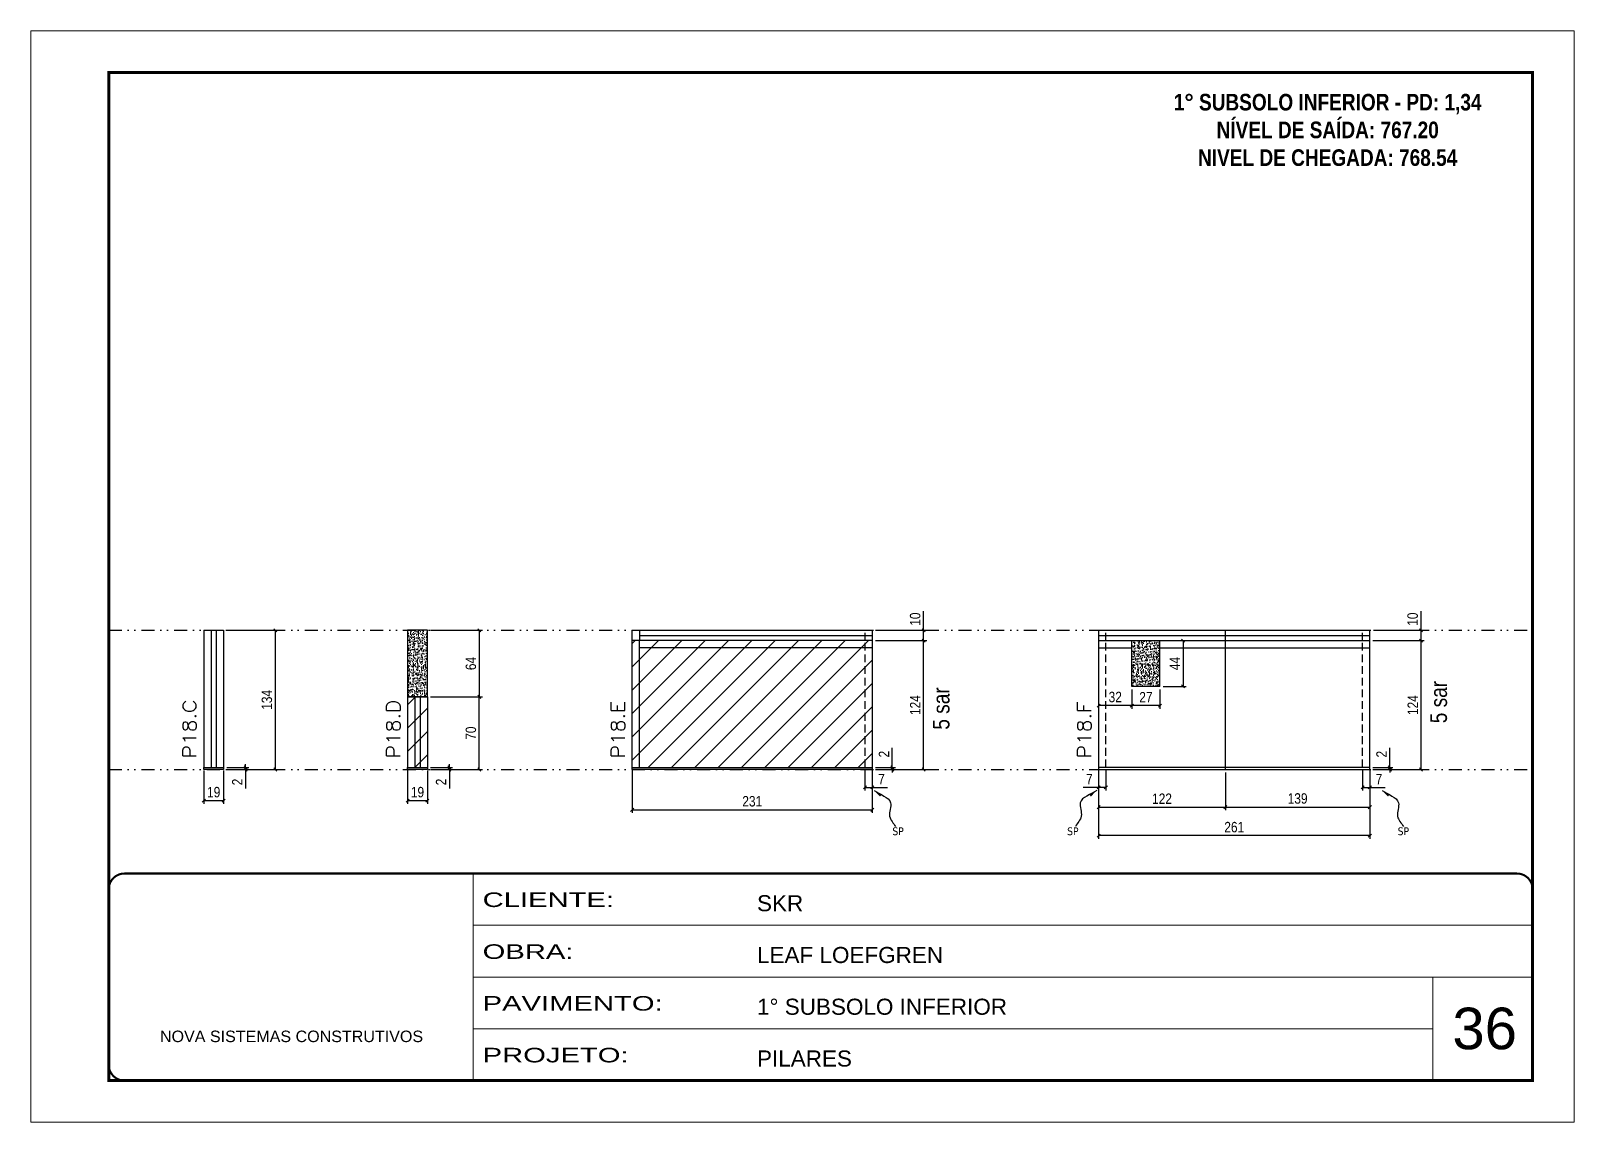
# Model space of a CAD drawing. Extents: x 14400 to 27878, y -21631 to 6985.
# Drawn here: x 19168 to 20653, y -3254 to -2204 of the extents above; entities that cross this region are included whole.
import ezdxf

# ---------------------------------------------------------------- set-up
doc = ezdxf.new("R2010")
doc.units = 0
for name, pattern in [('CONTINUO', [0]), ('DASHED', [0.75, 0.5, -0.25]), ('DIVIDE2', [0.625, 0.25, -0.125, 0, -0.125, 0, -0.125]), ('HIDDEN', [0.375, 0.25, -0.125])]:
    doc.linetypes.add(name, pattern=pattern)
for name, color, linetype, lineweight in [('CARIMBO', 255, 'Continuous', 9), ('Folhas', 255, 'Continuous', 9), ('Hachura', 251, 'Continuous', 9), ('SARRAFO DE PRESSAO', 251, 'DASHED', 9), ('Texto Seção', 7, 'Continuous', 15)]:
    doc.layers.add(name, color=color, linetype=linetype, lineweight=lineweight)
for name, color, linetype in [('COTA', 241, 'Continuous'), ('NOMENCLATURA', 7, 'Continuous'), ('Nível', 160, 'Continuous'), ('Painéis', 200, 'Continuous'), ('SARR_2.2x10', 60, 'Continuous'), ('SARR_2.2x7', 40, 'Continuous'), ('Sarrafo de Pressão', 42, 'HIDDEN'), ('texto', 7, 'Continuous')]:
    doc.layers.add(name, color=color, linetype=linetype)
doc.styles.add('ARIAL', font='arial.ttf')
doc.styles.add('ARIAL_NARROW', font='ARIALN.TTF', dxfattribs={"height": 0.2})
doc.styles.add('COTA TECNICA', font='techl___.ttf', dxfattribs={"height": 10})
doc.styles.add('COTA TECNICA-50', font='techl___.ttf', dxfattribs={"height": 10})
doc.styles.add('REGUA-120', font='ROMANS.shx', dxfattribs={"height": 15})
doc.styles.add('ROMANC', font='techb___.ttf', dxfattribs={"height": 2.5})
doc.styles.get("Standard").update_dxf_attribs({"font": 'arial.ttf'})
doc.styles.add('Tecnologia', font='')
doc.styles.get('Tecnologia').set_extended_font_data('Forgotten Futurist')
doc.dimstyles.new('COTA PAINEL-50', dxfattribs={"dimtxt": 10, "dimasz": 3, "dimexe": 3, "dimexo": 3, "dimgap": 3, "dimtad": 1, "dimdec": 1, "dimzin": 12, "dimdsep": 46, "dimtxsty": 'COTA TECNICA-50', "dimblk1": 'OBLIQUE', "dimblk2": 'OBLIQUE', "dimsah": 1, "dimcen": 0.9, "dimclrd": 4, "dimclre": 4, "dimclrt": 240, "dimadec": 1, "dimazin": 3, "dimtfac": 1, "dimtdec": 1, "dimtmove": 0, "dimatfit": 3, "dimfxl": 1, "dimtolj": 1, "dimtzin": 12, "dimarcsym": 0})
doc.dimstyles.new('PAINEL', dxfattribs={"dimtxt": 10, "dimasz": 3, "dimexe": 3, "dimexo": 3, "dimgap": 3, "dimtad": 1, "dimdec": 1, "dimzin": 12, "dimdsep": 46, "dimtxsty": 'COTA TECNICA', "dimblk1": 'OBLIQUE', "dimblk2": 'OBLIQUE', "dimsah": 1, "dimcen": 0.9, "dimclrd": 4, "dimclre": 4, "dimclrt": 240, "dimadec": 1, "dimazin": 3, "dimtfac": 1, "dimtdec": 1, "dimtmove": 0, "dimatfit": 3, "dimfxl": 1, "dimtolj": 1, "dimtzin": 12, "dimarcsym": 0})
doc.dimstyles.get("Standard").update_dxf_attribs({"dimtxt": 0.18, "dimasz": 0.18, "dimexe": 0.18, "dimexo": 0.0625, "dimgap": 0.09, "dimtad": 0, "dimtih": 1, "dimtoh": 1, "dimdec": 4, "dimzin": 0, "dimdsep": 46, "dimtxsty": 'Standard', "dimcen": 0.09, "dimadec": 0, "dimazin": 0, "dimtfac": 1, "dimtdec": 4, "dimtofl": 0, "dimtmove": 0, "dimatfit": 3, "dimfxl": 1, "dimtolj": 1, "dimtzin": 0, "dimarcsym": 0})

# ---------------------------------------------------------------- blocks, each defined once
blk = doc.blocks.new('9999999999')
at = {"color": 30, "linetype": 'CONTINUO'}
for p, q in [((98564.6, 34230.2), (98564.6, 34429.4)), ((98564.6, 34379.6), (99584, 34379.6)), ((98564.6, 34329.8), (99488, 34329.8)), ((99584, 34329.8), (99488, 34329.8)), ((99488, 34329.8), (99488, 34230.2)), ((98564.6, 34280), (99488, 34280))]:
    blk.add_line(p, q, dxfattribs=at)
at = {"color": 30, "linetype": 'CONTINUO', "const_width": 2}
blk.add_lwpolyline([(99584, 34230.2), (99584, 34414.4, 0.414214), (99569, 34429.4), (98229, 34429.4, 0.414214), (98214, 34414.4), (98214, 34245.2, 0.414214), (98229, 34230.2), (99584, 34230.2)], format="xyb", dxfattribs=at)
at = {"layer": 'Folhas'}
blk.add_lwpolyline([(98139, 34190.2), (99624, 34190.2), (99624, 35240.2), (98139, 35240.2)], close=True, dxfattribs=at)
at = {"layer": 'Folhas', "color": 30, "const_width": 3}
blk.add_lwpolyline([(98214, 34230.2), (99584, 34230.2), (99584, 35200.2), (98214, 35200.2)], close=True, dxfattribs=at)
at = {"color": 7, "linetype": 'Continuous', "ltscale": 5, "style": 'ARIAL'}
for s, height, p in [('SKR', 15.48, (98837.7, 34393.1)), ('LEAF LOEFGREN', 15.483, (98837.7, 34343.3)), ('1° SUBSOLO INFERIOR', 15.483, (98837.7, 34293.5)), ('NOVA SISTEMAS CONSTRUTIVOS', 11.059, (98263.2, 34267.2)), ('PILARES', 15.48, (98837.7, 34243.7))]:
    blk.add_text(s, height=height, dxfattribs=at).set_placement(p)
at = {"layer": 'Folhas', "color": 7, "style": 'Tecnologia', "width": 1.5}
for s, p in [('CLIENTE:', (98573.7, 34397.2)), ('OBRA:', (98573.7, 34347.3)), ('PAVIMENTO:', (98573.7, 34297.5)), ('PROJETO:', (98573.7, 34247.7))]:
    blk.add_text(s, height=14, dxfattribs=at).set_placement(p)
blk = doc.blocks.new('_Oblique')
at = {"color": 0, "linetype": 'ByBlock', "lineweight": -2}
blk.add_line((-0.5, -0.5), (0.5, 0.5), dxfattribs=at)
blk = doc.blocks.new('*D1297')
at = {"layer": 'COTA', "color": 4, "lineweight": -2, "transparency": 16777216}
for p, q in [((20195.9, -2915.6), (20195.9, -2981.2)), ((20456.9, -2915.6), (20456.9, -2981.2)), ((20456.9, -2978.2), (20195.9, -2978.2))]:
    blk.add_line(p, q, dxfattribs=at)
at = {"layer": 'Defpoints', "color": 0, "transparency": 16777216}
for p in [(20195.9, -2912.6), (20456.9, -2912.6), (20195.9, -2978.2)]:
    blk.add_point(p, dxfattribs=at)
at = {"layer": 'COTA', "color": 4, "lineweight": -2, "transparency": 16777216, "xscale": 3, "yscale": 3, "zscale": 3, "rotation": 180}
blk.add_blockref('_Oblique', (20195.9, -2978.2), dxfattribs=at)
at = {"layer": 'COTA', "color": 4, "lineweight": -2, "transparency": 16777216, "xscale": 3, "yscale": 3, "zscale": 3}
blk.add_blockref('_Oblique', (20456.9, -2978.2), dxfattribs=at)
at = {"layer": 'COTA', "color": 240, "transparency": 16777216, "insert": (20326.4, -2970.1), "char_height": 10, "attachment_point": 5, "style": 'COTA TECNICA'}
blk.add_mtext('\\A1;261', dxfattribs=at)
blk = doc.blocks.new('*D1298')
at = {"layer": 'COTA', "color": 4, "lineweight": -2, "transparency": 16777216}
for p, q in [((20449.9, -2915.6), (20449.9, -2934.8)), ((20456.9, -2917.6), (20456.9, -2934.8)), ((20449.9, -2931.8), (20456.9, -2931.8)), ((20456.9, -2931.8), (20471.6, -2931.8))]:
    blk.add_line(p, q, dxfattribs=at)
at = {"layer": 'Defpoints', "color": 0, "transparency": 16777216}
for p in [(20449.9, -2912.6), (20456.9, -2914.6), (20456.9, -2931.8)]:
    blk.add_point(p, dxfattribs=at)
at = {"layer": 'COTA', "color": 4, "lineweight": -2, "transparency": 16777216, "xscale": 3, "yscale": 3, "zscale": 3, "rotation": 180}
blk.add_blockref('_Oblique', (20449.9, -2931.8), dxfattribs=at)
at = {"layer": 'COTA', "color": 4, "lineweight": -2, "transparency": 16777216, "xscale": 3, "yscale": 3, "zscale": 3}
blk.add_blockref('_Oblique', (20456.9, -2931.8), dxfattribs=at)
at = {"layer": 'COTA', "color": 240, "transparency": 16777216, "insert": (20465.7, -2923.8), "char_height": 10, "attachment_point": 5, "style": 'COTA TECNICA-50'}
blk.add_mtext('\\A1;7', dxfattribs=at)
blk = doc.blocks.new('*D1299')
at = {"layer": 'COTA', "color": 4, "lineweight": -2, "transparency": 16777216}
for p, q in [((20195.9, -2917.6), (20195.9, -2934.8)), ((20202.9, -2915.6), (20202.9, -2934.8)), ((20195.9, -2931.8), (20181.1, -2931.8)), ((20202.9, -2931.8), (20195.9, -2931.8))]:
    blk.add_line(p, q, dxfattribs=at)
at = {"layer": 'Defpoints', "color": 0, "transparency": 16777216}
for p in [(20195.9, -2914.6), (20202.9, -2912.6), (20195.9, -2931.8)]:
    blk.add_point(p, dxfattribs=at)
at = {"layer": 'COTA', "color": 4, "lineweight": -2, "transparency": 16777216, "xscale": 3, "yscale": 3, "zscale": 3, "rotation": 180}
blk.add_blockref('_Oblique', (20195.9, -2931.8), dxfattribs=at)
at = {"layer": 'COTA', "color": 4, "lineweight": -2, "transparency": 16777216, "xscale": 3, "yscale": 3, "zscale": 3}
blk.add_blockref('_Oblique', (20202.9, -2931.8), dxfattribs=at)
at = {"layer": 'COTA', "color": 240, "transparency": 16777216, "insert": (20187, -2923.8), "char_height": 10, "attachment_point": 5, "style": 'COTA TECNICA-50'}
blk.add_mtext('\\A1;7', dxfattribs=at)
blk = doc.blocks.new('*D1300')
at = {"layer": 'COTA', "color": 4, "lineweight": -2, "transparency": 16777216}
for p, q in [((20476.1, -2912.6), (20476.1, -2893.8)), ((20459.9, -2912.6), (20479.1, -2912.6)), ((20459.9, -2914.6), (20479.1, -2914.6)), ((20476.1, -2914.6), (20476.1, -2912.6)), ((20476.1, -2914.6), (20476.1, -2917.6))]:
    blk.add_line(p, q, dxfattribs=at)
at = {"layer": 'Defpoints', "color": 0, "transparency": 16777216}
for p in [(20456.9, -2912.6), (20456.9, -2914.6), (20476.1, -2914.6)]:
    blk.add_point(p, dxfattribs=at)
at = {"layer": 'COTA', "color": 4, "lineweight": -2, "transparency": 16777216, "xscale": 3, "yscale": 3, "zscale": 3}
for p, rotation in [((20476.1, -2912.6), 270), ((20476.1, -2914.6), 90)]:
    blk.add_blockref('_Oblique', p, dxfattribs=dict(at, rotation=rotation))
at = {"layer": 'COTA', "color": 240, "transparency": 16777216, "insert": (20468.1, -2899.8), "char_height": 10, "attachment_point": 5, "rotation": 90, "style": 'COTA TECNICA-50'}
blk.add_mtext('\\A1;2', dxfattribs=at)
blk = doc.blocks.new('*D1326')
at = {"layer": 'COTA', "color": 4, "lineweight": -2, "transparency": 16777216}
for p, q in [((20317.9, -2917.6), (20317.9, -2953.8)), ((20456.9, -2917.6), (20456.9, -2953.8)), ((20317.9, -2950.8), (20456.9, -2950.8))]:
    blk.add_line(p, q, dxfattribs=at)
at = {"layer": 'Defpoints', "color": 0, "transparency": 16777216}
for p in [(20317.9, -2914.6), (20456.9, -2914.6), (20456.9, -2950.8)]:
    blk.add_point(p, dxfattribs=at)
at = {"layer": 'COTA', "color": 4, "lineweight": -2, "transparency": 16777216, "xscale": 3, "yscale": 3, "zscale": 3, "rotation": 180}
blk.add_blockref('_Oblique', (20317.9, -2950.8), dxfattribs=at)
at = {"layer": 'COTA', "color": 4, "lineweight": -2, "transparency": 16777216, "xscale": 3, "yscale": 3, "zscale": 3}
blk.add_blockref('_Oblique', (20456.9, -2950.8), dxfattribs=at)
at = {"layer": 'COTA', "color": 240, "transparency": 16777216, "insert": (20387.4, -2942.5), "char_height": 10, "attachment_point": 5, "style": 'COTA TECNICA'}
blk.add_mtext('\\A1;139', dxfattribs=at)
blk = doc.blocks.new('*D1327')
at = {"layer": 'COTA', "color": 4, "lineweight": -2, "transparency": 16777216}
for p, q in [((20195.9, -2917.6), (20195.9, -2953.8)), ((20317.9, -2917.6), (20317.9, -2953.8)), ((20195.9, -2950.8), (20317.9, -2950.8))]:
    blk.add_line(p, q, dxfattribs=at)
at = {"layer": 'Defpoints', "color": 0, "transparency": 16777216}
for p in [(20195.9, -2914.6), (20317.9, -2914.6), (20317.9, -2950.8)]:
    blk.add_point(p, dxfattribs=at)
at = {"layer": 'COTA', "color": 4, "lineweight": -2, "transparency": 16777216, "xscale": 3, "yscale": 3, "zscale": 3, "rotation": 180}
blk.add_blockref('_Oblique', (20195.9, -2950.8), dxfattribs=at)
at = {"layer": 'COTA', "color": 4, "lineweight": -2, "transparency": 16777216, "xscale": 3, "yscale": 3, "zscale": 3}
blk.add_blockref('_Oblique', (20317.9, -2950.8), dxfattribs=at)
at = {"layer": 'COTA', "color": 240, "transparency": 16777216, "insert": (20256.9, -2942.7), "char_height": 10, "attachment_point": 5, "style": 'COTA TECNICA'}
blk.add_mtext('\\A1;122', dxfattribs=at)
blk = doc.blocks.new('*D1301')
at = {"layer": 'COTA', "color": 4, "lineweight": -2, "transparency": 16777216}
for p, q in [((19747.1, -2915.6), (19747.1, -2956.4)), ((19978.1, -2915.6), (19978.1, -2956.4)), ((19747.1, -2953.4), (19978.1, -2953.4))]:
    blk.add_line(p, q, dxfattribs=at)
at = {"layer": 'Defpoints', "color": 0, "transparency": 16777216}
for p in [(19747.1, -2912.6), (19978.1, -2912.6), (19978.1, -2953.4)]:
    blk.add_point(p, dxfattribs=at)
at = {"layer": 'COTA', "color": 4, "lineweight": -2, "transparency": 16777216, "xscale": 3, "yscale": 3, "zscale": 3, "rotation": 180}
blk.add_blockref('_Oblique', (19747.1, -2953.4), dxfattribs=at)
at = {"layer": 'COTA', "color": 4, "lineweight": -2, "transparency": 16777216, "xscale": 3, "yscale": 3, "zscale": 3}
blk.add_blockref('_Oblique', (19978.1, -2953.4), dxfattribs=at)
at = {"layer": 'COTA', "color": 240, "transparency": 16777216, "insert": (19862.6, -2945.2), "char_height": 10, "attachment_point": 5, "style": 'COTA TECNICA'}
blk.add_mtext('\\A1;231', dxfattribs=at)
blk = doc.blocks.new('*D1302')
at = {"layer": 'COTA', "color": 4, "lineweight": -2, "transparency": 16777216}
for p, q in [((19971.1, -2915.6), (19971.1, -2934.8)), ((19978.1, -2917.6), (19978.1, -2934.8)), ((19971.1, -2931.8), (19978.1, -2931.8)), ((19978.1, -2931.8), (19992.9, -2931.8))]:
    blk.add_line(p, q, dxfattribs=at)
at = {"layer": 'Defpoints', "color": 0, "transparency": 16777216}
for p in [(19971.1, -2912.6), (19978.1, -2914.6), (19978.1, -2931.8)]:
    blk.add_point(p, dxfattribs=at)
at = {"layer": 'COTA', "color": 4, "lineweight": -2, "transparency": 16777216, "xscale": 3, "yscale": 3, "zscale": 3, "rotation": 180}
blk.add_blockref('_Oblique', (19971.1, -2931.8), dxfattribs=at)
at = {"layer": 'COTA', "color": 4, "lineweight": -2, "transparency": 16777216, "xscale": 3, "yscale": 3, "zscale": 3}
blk.add_blockref('_Oblique', (19978.1, -2931.8), dxfattribs=at)
at = {"layer": 'COTA', "color": 240, "transparency": 16777216, "insert": (19987, -2923.8), "char_height": 10, "attachment_point": 5, "style": 'COTA TECNICA-50'}
blk.add_mtext('\\A1;7', dxfattribs=at)
blk = doc.blocks.new('*D1303')
at = {"layer": 'COTA', "color": 4, "lineweight": -2, "transparency": 16777216}
for p, q in [((19997.4, -2912.6), (19997.4, -2893.8)), ((19981.1, -2912.6), (20000.4, -2912.6)), ((19981.1, -2914.6), (20000.4, -2914.6)), ((19997.4, -2914.6), (19997.4, -2912.6)), ((19997.4, -2914.6), (19997.4, -2917.6))]:
    blk.add_line(p, q, dxfattribs=at)
at = {"layer": 'Defpoints', "color": 0, "transparency": 16777216}
for p in [(19978.1, -2912.6), (19978.1, -2914.6), (19997.4, -2914.6)]:
    blk.add_point(p, dxfattribs=at)
at = {"layer": 'COTA', "color": 4, "lineweight": -2, "transparency": 16777216, "xscale": 3, "yscale": 3, "zscale": 3}
for p, rotation in [((19997.4, -2912.6), 270), ((19997.4, -2914.6), 90)]:
    blk.add_blockref('_Oblique', p, dxfattribs=dict(at, rotation=rotation))
at = {"layer": 'COTA', "color": 240, "transparency": 16777216, "insert": (19989.4, -2899.8), "char_height": 10, "attachment_point": 5, "rotation": 90, "style": 'COTA TECNICA-50'}
blk.add_mtext('\\A1;2', dxfattribs=at)
blk = doc.blocks.new('*D1304')
at = {"layer": 'COTA', "color": 4, "lineweight": -2, "transparency": 16777216}
for p, q in [((20027.5, -2780.6), (20027.5, -2762.2)), ((19981.1, -2780.6), (20030.5, -2780.6)), ((19981.1, -2790.6), (20030.5, -2790.6)), ((20027.5, -2790.6), (20027.5, -2780.6))]:
    blk.add_line(p, q, dxfattribs=at)
at = {"layer": 'Defpoints', "color": 0, "transparency": 16777216}
for p in [(19978.1, -2780.6), (19978.1, -2790.6), (20027.5, -2780.6)]:
    blk.add_point(p, dxfattribs=at)
at = {"layer": 'COTA', "color": 4, "lineweight": -2, "transparency": 16777216, "xscale": 3, "yscale": 3, "zscale": 3}
for p, rotation in [((20027.5, -2780.6), 90), ((20027.5, -2790.6), 270)]:
    blk.add_blockref('_Oblique', p, dxfattribs=dict(at, rotation=rotation))
at = {"layer": 'COTA', "color": 240, "transparency": 16777216, "insert": (20019.4, -2769.9), "char_height": 10, "attachment_point": 5, "rotation": 90, "style": 'COTA TECNICA-50'}
blk.add_mtext('\\A1;10', dxfattribs=at)
blk = doc.blocks.new('*D1328')
at = {"layer": 'COTA', "color": 4, "lineweight": -2, "transparency": 16777216}
for p, q in [((19981.1, -2790.6), (20030.5, -2790.6)), ((20027.5, -2914.6), (20027.5, -2790.6)), ((19981.1, -2914.6), (20030.5, -2914.6))]:
    blk.add_line(p, q, dxfattribs=at)
at = {"layer": 'Defpoints', "color": 0, "transparency": 16777216}
for p in [(19978.1, -2790.6), (20027.5, -2790.6), (19978.1, -2914.6)]:
    blk.add_point(p, dxfattribs=at)
at = {"layer": 'COTA', "color": 4, "lineweight": -2, "transparency": 16777216, "xscale": 3, "yscale": 3, "zscale": 3}
for p, rotation in [((20027.5, -2790.6), 90), ((20027.5, -2914.6), 270)]:
    blk.add_blockref('_Oblique', p, dxfattribs=dict(at, rotation=rotation))
at = {"layer": 'COTA', "color": 240, "transparency": 16777216, "insert": (20019.4, -2852.6), "char_height": 10, "attachment_point": 5, "rotation": 90, "style": 'COTA TECNICA'}
blk.add_mtext('\\A1;124', dxfattribs=at)
blk = doc.blocks.new('*D1305')
at = {"layer": 'COTA', "color": 4, "lineweight": -2, "transparency": 16777216}
for p, q in [((19531, -2915.6), (19531, -2947.5)), ((19550, -2915.6), (19550, -2947.5)), ((19531, -2944.5), (19550, -2944.5))]:
    blk.add_line(p, q, dxfattribs=at)
at = {"layer": 'Defpoints', "color": 0, "transparency": 16777216}
for p in [(19531, -2912.6), (19550, -2912.6), (19550, -2944.5)]:
    blk.add_point(p, dxfattribs=at)
at = {"layer": 'COTA', "color": 4, "lineweight": -2, "transparency": 16777216, "xscale": 3, "yscale": 3, "zscale": 3, "rotation": 180}
blk.add_blockref('_Oblique', (19531, -2944.5), dxfattribs=at)
at = {"layer": 'COTA', "color": 4, "lineweight": -2, "transparency": 16777216, "xscale": 3, "yscale": 3, "zscale": 3}
blk.add_blockref('_Oblique', (19550, -2944.5), dxfattribs=at)
at = {"layer": 'COTA', "color": 240, "transparency": 16777216, "insert": (19540.5, -2936.4), "char_height": 10, "attachment_point": 5, "style": 'COTA TECNICA'}
blk.add_mtext('\\A1;19', dxfattribs=at)
blk = doc.blocks.new('*D1306')
at = {"layer": 'COTA', "color": 4, "lineweight": -2, "transparency": 16777216}
for p, q in [((19571.2, -2912.6), (19571.2, -2909.6)), ((19553, -2912.6), (19574.2, -2912.6)), ((19553, -2914.6), (19574.2, -2914.6)), ((19571.2, -2912.6), (19571.2, -2914.6)), ((19571.2, -2914.6), (19571.2, -2932.7))]:
    blk.add_line(p, q, dxfattribs=at)
at = {"layer": 'Defpoints', "color": 0, "transparency": 16777216}
for p in [(19550, -2912.6), (19550, -2914.6), (19571.2, -2912.6)]:
    blk.add_point(p, dxfattribs=at)
at = {"layer": 'COTA', "color": 4, "lineweight": -2, "transparency": 16777216, "xscale": 3, "yscale": 3, "zscale": 3}
for p, rotation in [((19571.2, -2912.6), 270), ((19571.2, -2914.6), 90)]:
    blk.add_blockref('_Oblique', p, dxfattribs=dict(at, rotation=rotation))
at = {"layer": 'COTA', "color": 240, "transparency": 16777216, "insert": (19563.2, -2926.6), "char_height": 10, "attachment_point": 5, "rotation": 90, "style": 'COTA TECNICA-50'}
blk.add_mtext('\\A1;2', dxfattribs=at)
blk = doc.blocks.new('*D1329')
at = {"layer": 'COTA', "color": 4, "linetype": 'ByBlock', "lineweight": -2, "transparency": 16777216}
for p, q in [((19553, -2780.6), (19603, -2780.6)), ((19600, -2780.6), (19600, -2844.6)), ((19553, -2844.6), (19603, -2844.6))]:
    blk.add_line(p, q, dxfattribs=at)
at = {"layer": 'Defpoints', "color": 0, "linetype": 'ByBlock', "transparency": 16777216}
for p in [(19550, -2780.6), (19550, -2844.6), (19600, -2844.6)]:
    blk.add_point(p, dxfattribs=at)
at = {"layer": 'COTA', "color": 4, "linetype": 'ByBlock', "lineweight": -2, "transparency": 16777216, "xscale": 3, "yscale": 3, "zscale": 3}
for p, rotation in [((19600, -2780.6), 90), ((19600, -2844.6), 270)]:
    blk.add_blockref('_Oblique', p, dxfattribs=dict(at, rotation=rotation))
at = {"layer": 'COTA', "color": 240, "linetype": 'ByBlock', "transparency": 16777216, "insert": (19591.9, -2812.6), "char_height": 10, "attachment_point": 5, "rotation": 90, "style": 'COTA TECNICA'}
blk.add_mtext('\\A1;64', dxfattribs=at)
blk = doc.blocks.new('*D1307')
at = {"layer": 'COTA', "color": 4, "lineweight": -2, "transparency": 16777216}
for p, q in [((19553, -2844.6), (19603, -2844.6)), ((19600, -2914.6), (19600, -2844.6)), ((19553, -2914.6), (19603, -2914.6))]:
    blk.add_line(p, q, dxfattribs=at)
at = {"layer": 'Defpoints', "color": 0, "transparency": 16777216}
for p in [(19550, -2844.6), (19600, -2844.6), (19550, -2914.6)]:
    blk.add_point(p, dxfattribs=at)
at = {"layer": 'COTA', "color": 4, "lineweight": -2, "transparency": 16777216, "xscale": 3, "yscale": 3, "zscale": 3}
for p, rotation in [((19600, -2844.6), 90), ((19600, -2914.6), 270)]:
    blk.add_blockref('_Oblique', p, dxfattribs=dict(at, rotation=rotation))
at = {"layer": 'COTA', "color": 240, "transparency": 16777216, "insert": (19591.9, -2879.6), "char_height": 10, "attachment_point": 5, "rotation": 90, "style": 'COTA TECNICA-50'}
blk.add_mtext('\\A1;70', dxfattribs=at)
blk = doc.blocks.new('*D1308')
at = {"layer": 'COTA', "color": 4, "lineweight": -2, "transparency": 16777216}
for p, q in [((19334.9, -2915.6), (19334.9, -2947.5)), ((19353.9, -2915.6), (19353.9, -2947.5)), ((19334.9, -2944.5), (19353.9, -2944.5))]:
    blk.add_line(p, q, dxfattribs=at)
at = {"layer": 'Defpoints', "color": 0, "transparency": 16777216}
for p in [(19334.9, -2912.6), (19353.9, -2912.6), (19353.9, -2944.5)]:
    blk.add_point(p, dxfattribs=at)
at = {"layer": 'COTA', "color": 4, "lineweight": -2, "transparency": 16777216, "xscale": 3, "yscale": 3, "zscale": 3, "rotation": 180}
blk.add_blockref('_Oblique', (19334.9, -2944.5), dxfattribs=at)
at = {"layer": 'COTA', "color": 4, "lineweight": -2, "transparency": 16777216, "xscale": 3, "yscale": 3, "zscale": 3}
blk.add_blockref('_Oblique', (19353.9, -2944.5), dxfattribs=at)
at = {"layer": 'COTA', "color": 240, "transparency": 16777216, "insert": (19344.4, -2936.4), "char_height": 10, "attachment_point": 5, "style": 'COTA TECNICA'}
blk.add_mtext('\\A1;19', dxfattribs=at)
blk = doc.blocks.new('*D1309')
at = {"layer": 'COTA', "color": 4, "lineweight": -2, "transparency": 16777216}
for p, q in [((19375.1, -2912.6), (19375.1, -2909.6)), ((19356.9, -2912.6), (19378.1, -2912.6)), ((19356.9, -2914.6), (19378.1, -2914.6)), ((19375.1, -2912.6), (19375.1, -2914.6)), ((19375.1, -2914.6), (19375.1, -2932.7))]:
    blk.add_line(p, q, dxfattribs=at)
at = {"layer": 'Defpoints', "color": 0, "transparency": 16777216}
for p in [(19353.9, -2912.6), (19353.9, -2914.6), (19375.1, -2912.6)]:
    blk.add_point(p, dxfattribs=at)
at = {"layer": 'COTA', "color": 4, "lineweight": -2, "transparency": 16777216, "xscale": 3, "yscale": 3, "zscale": 3}
for p, rotation in [((19375.1, -2912.6), 270), ((19375.1, -2914.6), 90)]:
    blk.add_blockref('_Oblique', p, dxfattribs=dict(at, rotation=rotation))
at = {"layer": 'COTA', "color": 240, "transparency": 16777216, "insert": (19367.1, -2926.6), "char_height": 10, "attachment_point": 5, "rotation": 90, "style": 'COTA TECNICA-50'}
blk.add_mtext('\\A1;2', dxfattribs=at)
blk = doc.blocks.new('*D1310')
at = {"layer": 'COTA', "color": 4, "lineweight": -2, "transparency": 16777216}
for p, q in [((19356.9, -2780.6), (19406.8, -2780.6)), ((19403.8, -2914.6), (19403.8, -2780.6)), ((19356.9, -2914.6), (19406.8, -2914.6))]:
    blk.add_line(p, q, dxfattribs=at)
at = {"layer": 'Defpoints', "color": 0, "transparency": 16777216}
for p in [(19353.9, -2780.6), (19403.8, -2780.6), (19353.9, -2914.6)]:
    blk.add_point(p, dxfattribs=at)
at = {"layer": 'COTA', "color": 4, "lineweight": -2, "transparency": 16777216, "xscale": 3, "yscale": 3, "zscale": 3}
for p, rotation in [((19403.8, -2780.6), 90), ((19403.8, -2914.6), 270)]:
    blk.add_blockref('_Oblique', p, dxfattribs=dict(at, rotation=rotation))
at = {"layer": 'COTA', "color": 240, "transparency": 16777216, "insert": (19395.6, -2847.6), "char_height": 10, "attachment_point": 5, "rotation": 90, "style": 'COTA TECNICA-50'}
blk.add_mtext('\\A1;134', dxfattribs=at)
blk = doc.blocks.new('*D1319')
at = {"layer": 'COTA', "color": 4, "lineweight": -2, "transparency": 16777216}
for p, q in [((20459.9, -2790.6), (20509.2, -2790.6)), ((20506.2, -2914.6), (20506.2, -2790.6)), ((20459.9, -2914.6), (20509.2, -2914.6))]:
    blk.add_line(p, q, dxfattribs=at)
at = {"layer": 'Defpoints', "color": 0, "transparency": 16777216}
for p in [(20456.9, -2790.6), (20506.2, -2790.6), (20456.9, -2914.6)]:
    blk.add_point(p, dxfattribs=at)
at = {"layer": 'COTA', "color": 4, "lineweight": -2, "transparency": 16777216, "xscale": 3, "yscale": 3, "zscale": 3}
for p, rotation in [((20506.2, -2790.6), 90), ((20506.2, -2914.6), 270)]:
    blk.add_blockref('_Oblique', p, dxfattribs=dict(at, rotation=rotation))
at = {"layer": 'COTA', "color": 240, "transparency": 16777216, "insert": (20498.2, -2852.6), "char_height": 10, "attachment_point": 5, "rotation": 90, "style": 'COTA TECNICA'}
blk.add_mtext('\\A1;124', dxfattribs=at)
blk = doc.blocks.new('*D1320')
at = {"layer": 'COTA', "color": 4, "lineweight": -2, "transparency": 16777216}
for p, q in [((20227.9, -2837.6), (20227.9, -2856.1)), ((20254.9, -2837.6), (20254.9, -2856.1)), ((20254.9, -2853.1), (20227.9, -2853.1))]:
    blk.add_line(p, q, dxfattribs=at)
at = {"layer": 'Defpoints', "color": 0, "transparency": 16777216}
for p in [(20227.9, -2834.6), (20254.9, -2834.6), (20227.9, -2853.1)]:
    blk.add_point(p, dxfattribs=at)
at = {"layer": 'COTA', "color": 4, "lineweight": -2, "transparency": 16777216, "xscale": 3, "yscale": 3, "zscale": 3, "rotation": 180}
blk.add_blockref('_Oblique', (20227.9, -2853.1), dxfattribs=at)
at = {"layer": 'COTA', "color": 4, "lineweight": -2, "transparency": 16777216, "xscale": 3, "yscale": 3, "zscale": 3}
blk.add_blockref('_Oblique', (20254.9, -2853.1), dxfattribs=at)
at = {"layer": 'COTA', "color": 240, "transparency": 16777216, "insert": (20241.4, -2845), "char_height": 10, "attachment_point": 5, "style": 'COTA TECNICA'}
blk.add_mtext('\\A1;27', dxfattribs=at)
blk = doc.blocks.new('*D1321')
at = {"layer": 'COTA', "color": 4, "lineweight": -2, "transparency": 16777216}
for p, q in [((20257.9, -2790.6), (20280.2, -2790.6)), ((20277.2, -2790.6), (20277.2, -2834.6)), ((20257.9, -2834.6), (20280.2, -2834.6))]:
    blk.add_line(p, q, dxfattribs=at)
at = {"layer": 'Defpoints', "color": 0, "transparency": 16777216}
for p in [(20254.9, -2790.6), (20254.9, -2834.6), (20277.2, -2834.6)]:
    blk.add_point(p, dxfattribs=at)
at = {"layer": 'COTA', "color": 4, "lineweight": -2, "transparency": 16777216, "xscale": 3, "yscale": 3, "zscale": 3}
for p, rotation in [((20277.2, -2790.6), 90), ((20277.2, -2834.6), 270)]:
    blk.add_blockref('_Oblique', p, dxfattribs=dict(at, rotation=rotation))
at = {"layer": 'COTA', "color": 240, "transparency": 16777216, "insert": (20269.2, -2812.6), "char_height": 10, "attachment_point": 5, "rotation": 90, "style": 'COTA TECNICA'}
blk.add_mtext('\\A1;44', dxfattribs=at)
blk = doc.blocks.new('*D1322')
at = {"layer": 'COTA', "color": 4, "lineweight": -2, "transparency": 16777216}
for p, q in [((20195.9, -2793.6), (20195.9, -2856.1)), ((20227.9, -2837.6), (20227.9, -2856.1)), ((20227.9, -2853.1), (20195.9, -2853.1))]:
    blk.add_line(p, q, dxfattribs=at)
at = {"layer": 'Defpoints', "color": 0, "transparency": 16777216}
for p in [(20195.9, -2790.6), (20227.9, -2834.6), (20195.9, -2853.1)]:
    blk.add_point(p, dxfattribs=at)
at = {"layer": 'COTA', "color": 4, "lineweight": -2, "transparency": 16777216, "xscale": 3, "yscale": 3, "zscale": 3, "rotation": 180}
blk.add_blockref('_Oblique', (20195.9, -2853.1), dxfattribs=at)
at = {"layer": 'COTA', "color": 4, "lineweight": -2, "transparency": 16777216, "xscale": 3, "yscale": 3, "zscale": 3}
blk.add_blockref('_Oblique', (20227.9, -2853.1), dxfattribs=at)
at = {"layer": 'COTA', "color": 240, "transparency": 16777216, "insert": (20211.9, -2844.9), "char_height": 10, "attachment_point": 5, "style": 'COTA TECNICA'}
blk.add_mtext('\\A1;32', dxfattribs=at)
blk = doc.blocks.new('*D1414')
at = {"layer": 'COTA', "color": 4, "lineweight": -2, "transparency": 16777216}
for p, q in [((20506.2, -2780.6), (20506.2, -2762.2)), ((20460.3, -2780.6), (20509.2, -2780.6)), ((20460.3, -2790.6), (20509.2, -2790.6)), ((20506.2, -2790.6), (20506.2, -2780.6))]:
    blk.add_line(p, q, dxfattribs=at)
at = {"layer": 'Defpoints', "color": 0, "transparency": 16777216}
for p in [(20457.3, -2780.6), (20457.3, -2790.6), (20506.2, -2780.6)]:
    blk.add_point(p, dxfattribs=at)
at = {"layer": 'COTA', "color": 4, "lineweight": -2, "transparency": 16777216, "xscale": 3, "yscale": 3, "zscale": 3}
for p, rotation in [((20506.2, -2780.6), 90), ((20506.2, -2790.6), 270)]:
    blk.add_blockref('_Oblique', p, dxfattribs=dict(at, rotation=rotation))
at = {"layer": 'COTA', "color": 240, "transparency": 16777216, "insert": (20498.1, -2769.9), "char_height": 10, "attachment_point": 5, "rotation": 90, "style": 'COTA TECNICA'}
blk.add_mtext('\\A1;10', dxfattribs=at)

msp = doc.modelspace()

# ---------------------------------------------------------------- hatches: boundary and pattern name
at = {"layer": 'COTA'}
h = msp.add_hatch(dxfattribs=at)
h.set_pattern_fill('AR-CONC', color=256, scale=0.03)
h.set_pattern_definition([(50, (3848.1687, -7093.4506), (5.4655401, -0.4781726), [0.5715, -6.2865]), (355, (3848.1687, -7093.4506), (-1.0573026, 5.7317054), [0.4572, -5.0292175]), (100.451445, (3848.624, -7093.4905), (4.4082374, 5.2535326), [0.4857003, -5.3427073]), (46.1842, (3848.169, -7091.9266), (8.1323712, -1.2612698), [0.85725, -9.42975]), (96.63556, (3848.846, -7092.032), (7.122124, 7.4227837), [0.7285507, -8.0140682]), (351.18415, (3848.169, -7091.927), (7.122124, 7.4227837), [0.685799, -7.543792]), (21, (3848.9307, -7092.3076), (4.5484317, -3.067956), [0.5715, -6.2865]), (326, (3848.9307, -7092.3076), (1.8540609, 5.525639), [0.4572, -5.0292]), (71.451445, (3849.3097, -7092.5633), (6.4024926, 2.457683), [0.4857003, -5.3426981]), (37.5, (3848.1687, -7093.4506), (0.0926581, 2.53665117), [0, -4.96824, 0, -5.1054, 0, -5.04825]), (7.5, (3848.1687, -7093.4506), (2.00458988, 3.00541724), [0, -2.91084, 0, -4.85394, 0, -1.92405]), (327.5, (3846.4694, -7093.4506), (4.06771786, -0.17186232), [0, -1.905, 0, -5.9436, 0, -7.8867]), (317.5, (3845.7074, -7093.4506), (4.44387544, 0.7627947), [0, -2.4765, 0, -3.94716, 0, -5.6007])])
h.paths.add_polyline_path([(19550.03, -2780.59), (19531.03, -2780.59), (19531.03, -2844.61), (19550.03, -2844.61)])
h = msp.add_hatch(dxfattribs=at)
h.set_pattern_fill('AR-CONC', color=256, scale=0.03)
h.paths.add_polyline_path([(20254.88, -2790.59), (20227.88, -2790.59), (20227.88, -2834.59), (20254.88, -2834.59)])
at = {"layer": 'Hachura'}
h = msp.add_hatch(dxfattribs=at)
h.set_pattern_fill('ANSI31', color=256, scale=5)
h.paths.add_polyline_path([(19978.15, -2790.59), (19747.15, -2790.59), (19747.15, -2912.59), (19978.15, -2912.59)])
h = msp.add_hatch(dxfattribs=at)
h.set_pattern_fill('ANSI31', color=256, scale=5)
h.paths.add_polyline_path([(19550.03, -2844.61), (19531.03, -2844.61), (19531.03, -2912.59), (19550.03, -2912.59)])

# ---------------------------------------------------------------- linework, layer by layer
at = {"layer": 'COTA', "linetype": 'ByBlock'}
msp.add_lwpolyline([(19531.03, -2844.61), (19550.03, -2844.61), (19550.03, -2780.59), (19531.03, -2780.59)], close=True, dxfattribs=at)
at = {"layer": 'Nível', "color": 4, "linetype": 'DIVIDE2', "ltscale": 50}
for p, q in [((19243.47, -2780.59), (20613.47, -2780.59)), ((19243.47, -2914.59), (20613.47, -2914.59))]:
    msp.add_line(p, q, dxfattribs=at)
at = {"layer": 'Painéis'}
for p, q in [((19334.86, -2780.59), (19334.86, -2912.59)), ((19334.86, -2780.59), (19353.86, -2780.59)), ((19334.86, -2780.59), (19353.86, -2780.59)), ((19334.86, -2780.59), (19334.86, -2780.59)), ((19353.86, -2780.59), (19353.86, -2912.59)), ((19353.86, -2780.59), (19353.86, -2780.59)), ((19747.15, -2912.59), (19747.15, -2780.59)), ((19747.15, -2780.59), (19978.15, -2780.59)), ((19978.15, -2790.59), (19747.15, -2790.59)), ((19978.15, -2780.59), (19978.15, -2787.59)), ((19978.15, -2787.59), (19978.15, -2912.59)), ((19978.15, -2787.59), (19978.15, -2787.59)), ((20195.88, -2780.59), (20195.88, -2912.59)), ((20195.88, -2780.59), (20456.88, -2780.59)), ((20195.88, -2790.59), (20456.88, -2790.59)), ((20227.88, -2834.59), (20227.88, -2790.59)), ((20254.88, -2834.59), (20254.88, -2790.59)), ((20317.88, -2914.59), (20317.88, -2780.59)), ((20456.88, -2912.59), (20456.88, -2780.59)), ((20254.88, -2834.59), (20227.88, -2834.59)), ((19531.03, -2844.61), (19531.03, -2912.59)), ((19531.03, -2844.61), (19550.03, -2844.61)), ((19550.03, -2844.61), (19531.03, -2844.61)), ((19550.03, -2844.61), (19550.03, -2912.59)), ((19334.86, -2912.59), (19353.86, -2912.59)), ((19334.86, -2912.59), (19353.86, -2912.59)), ((19334.86, -2914.59), (19334.86, -2912.59)), ((19353.86, -2914.59), (19334.86, -2914.59)), ((19353.86, -2912.59), (19353.86, -2914.59)), ((19531.03, -2912.59), (19550.03, -2912.59)), ((19531.03, -2912.59), (19550.03, -2912.59)), ((19531.03, -2914.59), (19531.03, -2912.59)), ((19550.03, -2914.59), (19531.03, -2914.59)), ((19550.03, -2912.59), (19550.03, -2914.59))]:
    msp.add_line(p, q, dxfattribs=at)
for points in [[(19747.15, -2912.59), (19978.15, -2912.59), (19978.15, -2914.59), (19747.15, -2914.59)], [(20456.88, -2912.59), (20195.88, -2912.59), (20195.88, -2914.59), (20456.88, -2914.59)]]:
    msp.add_lwpolyline(points, close=True, dxfattribs=at)
at = {"layer": 'SARR_2.2x10'}
for p, q in [((19754.15, -2785.59), (19978.15, -2785.59)), ((20195.88, -2785.59), (20456.88, -2785.59))]:
    msp.add_line(p, q, dxfattribs=at)
at = {"layer": 'SARR_2.2x7'}
for p, q in [((19341.86, -2780.59), (19341.86, -2912.59)), ((19341.86, -2780.59), (19341.86, -2780.59)), ((19346.86, -2780.59), (19346.86, -2912.59)), ((19346.86, -2780.59), (19346.86, -2780.59)), ((19754.15, -2780.59), (19754.15, -2790.59)), ((19754.15, -2912.59), (19754.15, -2790.59)), ((19978.15, -2797.59), (19754.15, -2797.59)), ((20195.88, -2797.59), (20227.88, -2797.59)), ((20254.88, -2797.59), (20456.88, -2797.59)), ((19538.03, -2844.61), (19538.03, -2912.59)), ((19543.03, -2844.61), (19543.03, -2912.59))]:
    msp.add_line(p, q, dxfattribs=at)
at = {"layer": 'Sarrafo de Pressão', "ltscale": 30}
for p, q in [((19971.15, -2790.59), (19971.15, -2780.59)), ((19971.15, -2912.59), (19971.15, -2790.59)), ((20202.88, -2790.59), (20202.88, -2780.59)), ((20202.88, -2912.59), (20202.88, -2790.59)), ((20449.88, -2790.59), (20449.88, -2780.59)), ((20449.88, -2912.59), (20449.88, -2790.59))]:
    msp.add_line(p, q, dxfattribs=at)

# ---------------------------------------------------------------- block references
at = {"layer": 'SARRAFO DE PRESSAO', "color": 6, "linetype": 'ByBlock'}
msp.add_blockref('9999999999', (-78970.51, -37444.08), dxfattribs=at)

# ---------------------------------------------------------------- texts
at = {"layer": 'CARIMBO', "style": 'ARIAL'}
msp.add_text('36', height=40, dxfattribs=at).set_placement((20536.33, -3183.73))
at = {"layer": 'NOMENCLATURA', "style": 'ARIAL_NARROW'}
for p in [(20052.39, -2876.27), (20531.12, -2870.07)]:
    msp.add_text('5 sar', height=16, rotation=90, dxfattribs=at).set_placement(p)
at = {"layer": 'NOMENCLATURA', "color": 2, "insert": (20416.31, -2237.81), "char_height": 16, "attachment_point": 2, "style": 'ROMANC'}
msp.add_mtext_dynamic_manual_height_columns('\\P1° SUBSOLO INFERIOR - PD: 1,34\\PNÍVEL DE SAÍDA: 767.20\\PNIVEL DE CHEGADA: 768.54', width=432.3511, gutter_width=1, heights=[0], dxfattribs=at)
at = {"layer": 'texto', "color": 0, "char_height": 7.5, "attachment_point": 5}
for insert in [(20002.92, -2974.08), (20171.1, -2974.08), (20489.13, -2974.08)]:
    msp.add_mtext('{\\fTahoma|b0|i0|c0|p34;\\C4;SP}', dxfattribs=dict(at, insert=insert))
at = {"layer": 'Texto Seção', "style": 'REGUA-120', "width": 1.1}
for s, p in [('P18.C', (19327.61, -2903.83)), ('P18.D', (19523.78, -2903.83)), ('P18.E', (19739.9, -2903.83)), ('P18.F', (20188.63, -2903.83))]:
    msp.add_text(s, height=13, rotation=90, dxfattribs=at).set_placement(p)

# ---------------------------------------------------------------- dimensions: what is measured, and where the dimension line sits
at = {"layer": 'COTA'}
for base, p1, p2, angle, dimstyle, picture, middle in [((20027.51, -2780.59), (19978.15, -2790.59), (19978.15, -2780.59), 90, 'COTA PAINEL-50', '*D1304', (20019.41, -2769.88)), ((20506.25, -2780.59), (20457.29, -2790.59), (20457.29, -2780.59), 90, 'PAINEL', '*D1414', (20498.14, -2769.88)), ((19403.85, -2780.59), (19353.86, -2914.59), (19353.86, -2780.59), 90, 'COTA PAINEL-50', '*D1310', (19395.63, -2847.59)), ((20027.51, -2790.59), (19978.15, -2914.59), (19978.15, -2790.59), 90, 'PAINEL', '*D1328', (20019.44, -2852.59)), ((20277.23, -2834.59), (20254.88, -2790.59), (20254.88, -2834.59), 90, 'PAINEL', '*D1321', (20269.15, -2812.59)), ((20506.25, -2790.59), (20456.88, -2914.59), (20456.88, -2790.59), 90, 'PAINEL', '*D1319', (20498.17, -2852.59)), ((19600.02, -2844.61), (19550.03, -2914.59), (19550.03, -2844.61), 90, 'COTA PAINEL-50', '*D1307', (19591.92, -2879.6)), ((20195.88, -2931.83), (20202.88, -2912.59), (20195.88, -2914.59), 180, 'COTA PAINEL-50', '*D1299', (20187.01, -2923.76))]:
    dim = msp.add_linear_dim(base=base, p1=p1, p2=p2, angle=angle, dimstyle=dimstyle, dxfattribs=at)
    dim.commit()
    dim.dimension.update_dxf_attribs({"geometry": picture, "text_midpoint": middle})
at = {"layer": 'COTA', "linetype": 'ByBlock'}
dim = msp.add_linear_dim(base=(19600.02, -2844.61), p1=(19550.03, -2780.59), p2=(19550.03, -2844.61), angle=90, dimstyle='PAINEL', dxfattribs=at)
dim.commit()
dim.dimension.update_dxf_attribs({"geometry": '*D1329', "text_midpoint": (19591.92, -2812.6)})
at = {"layer": 'COTA'}
for base, p1, p2, dimstyle, picture, middle in [((20195.88, -2853.11), (20227.88, -2834.59), (20195.88, -2790.59), 'PAINEL', '*D1322', (20211.88, -2844.89)), ((20227.88, -2853.11), (20254.88, -2834.59), (20227.88, -2834.59), 'PAINEL', '*D1320', (20241.38, -2845.03)), ((19978.15, -2931.83), (19971.15, -2912.59), (19978.15, -2914.59), 'COTA PAINEL-50', '*D1302', (19987.01, -2923.76)), ((20317.88, -2950.77), (20195.88, -2914.59), (20317.88, -2914.59), 'PAINEL', '*D1327', (20256.88, -2942.71)), ((20456.88, -2931.83), (20449.88, -2912.59), (20456.88, -2914.59), 'COTA PAINEL-50', '*D1298', (20465.74, -2923.76))]:
    dim = msp.add_linear_dim(base=base, p1=p1, p2=p2, dimstyle=dimstyle, dxfattribs=at)
    dim.commit()
    dim.dimension.update_dxf_attribs({"geometry": picture, "text_midpoint": middle})
for base, p1, p2, picture, middle in [((19997.41, -2914.59), (19978.15, -2912.59), (19978.15, -2914.59), '*D1303', (19997.41, -2899.84)), ((20476.14, -2914.59), (20456.88, -2912.59), (20456.88, -2914.59), '*D1300', (20476.14, -2899.84)), ((19375.05, -2912.59), (19353.86, -2914.59), (19353.86, -2912.59), '*D1309', (19375.05, -2926.65)), ((19571.23, -2912.59), (19550.03, -2914.59), (19550.03, -2912.59), '*D1306', (19571.23, -2926.65))]:
    dim = msp.add_linear_dim(base=base, p1=p1, p2=p2, angle=90, dimstyle='COTA PAINEL-50', dxfattribs=at)
    dim.commit()
    dim.dimension.update_dxf_attribs({"geometry": picture, "text_midpoint": middle, "dimtype": 160})
for base, p1, p2, override, picture, middle in [((19353.86, -2944.48), (19334.86, -2912.59), (19353.86, -2912.59), {"dimarcsym": 2}, '*D1308', (19344.36, -2936.4)), ((19550.03, -2944.48), (19531.03, -2912.59), (19550.03, -2912.59), {"dimarcsym": 2}, '*D1305', (19540.53, -2936.4)), ((19978.15, -2953.41), (19747.15, -2912.59), (19978.15, -2912.59), {"dimarcsym": 2}, '*D1301', (19862.65, -2945.19)), ((20456.88, -2950.77), (20317.88, -2914.59), (20456.88, -2914.59), {"dimtmove": 1}, '*D1326', (20387.38, -2942.52))]:
    dim = msp.add_linear_dim(base=base, p1=p1, p2=p2, dimstyle='PAINEL', override=override, dxfattribs=at)
    dim.commit()
    dim.dimension.update_dxf_attribs({"geometry": picture, "text_midpoint": middle})
dim = msp.add_linear_dim(base=(20195.88, -2978.21), p1=(20456.88, -2912.59), p2=(20195.88, -2912.59), angle=180, dimstyle='PAINEL', override={"dimarcsym": 2}, dxfattribs=at)
dim.commit()
dim.dimension.update_dxf_attribs({"geometry": '*D1297', "text_midpoint": (20326.38, -2970.11)})

# ---------------------------------------------------------------- leaders
at = {"layer": 'COTA', "path_type": 1}
for points in [[(19979.98, -2934.77), (19995.76, -2946.61), (19994.84, -2959.61), (20000.39, -2969.39)], [(20194.05, -2934.77), (20178.26, -2946.61), (20179.19, -2959.61), (20173.64, -2969.39)], [(20468.71, -2934.77), (20484.49, -2946.61), (20483.57, -2959.61), (20489.12, -2969.39)]]:
    msp.add_leader(points, dimstyle='Standard', override={"dimasz": 8}, dxfattribs=at)

doc.saveas('drawing.dxf')
